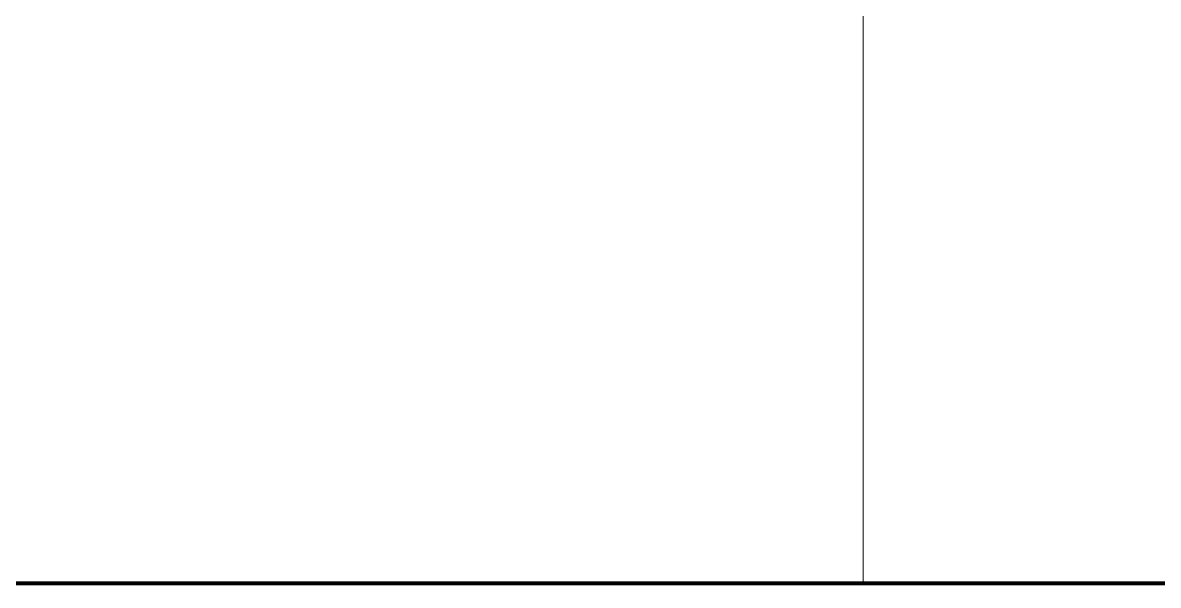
# Model space of a CAD drawing. Header units: inches. Extents: x 841 to 14369, y -4365 to -3225.
# Drawn here: x 6590.4 to 6875.6, y -4190.6 to -4049.4 of the extents above; entities that cross this region are included whole.
import ezdxf
from ezdxf.xclip import XClip

# ---------------------------------------------------------------- set-up
doc = ezdxf.new("R2010")
doc.units = ezdxf.units.IN
doc.header["$MEASUREMENT"] = 0
doc.header["$XCLIPFRAME"] = 0
doc.linetypes.add('NBK_CenterX2', pattern=[1.083333, 0.666667, -0.125, 0.166667, -0.125])
doc.layers.get('Defpoints').update_dxf_attribs({"color": 250, "lineweight": 0})
doc.layers.add('!Gridline', color=112, linetype='NBK_CenterX2', lineweight=5)

# ---------------------------------------------------------------- blocks, each defined once
blk = doc.blocks.new('A$C5F5E0350')
blk.add_line((0, -364.16), (0, 165.69))
blk = doc.blocks.new('GRID_ELEV EAST_E')
at = {"layer": '!Gridline'}
blk.add_line((9.3581, -3.0856, 0.1664), (9.3581, 12.209, -9.4452), dxfattribs=at)

msp = doc.modelspace()

# ---------------------------------------------------------------- linework, layer by layer
at = {"layer": 'Defpoints', "color": 2, "const_width": 1}
msp.add_lwpolyline([(5267.32, -3651.07), (11124.33, -3651.07), (11124.33, -4190.12), (5267.32, -4190.12)], close=True, dxfattribs=at)

# ---------------------------------------------------------------- block references
ref = msp.add_blockref('GRID_ELEV EAST_E', (5464.64, -4992.32), dxfattribs=dict(xscale=142.857142857143, yscale=142.857142857143, zscale=142.857142857143))
XClip(ref).set_block_clipping_path([(-32.9321670538, 5.6154180436), (60.0743516113, 14.8345927078)])
at = {"layer": 'Defpoints', "color": 1}
msp.add_blockref('A$C5F5E0350', (6801.5, -3780.72), dxfattribs=at)

doc.saveas('drawing.dxf')
